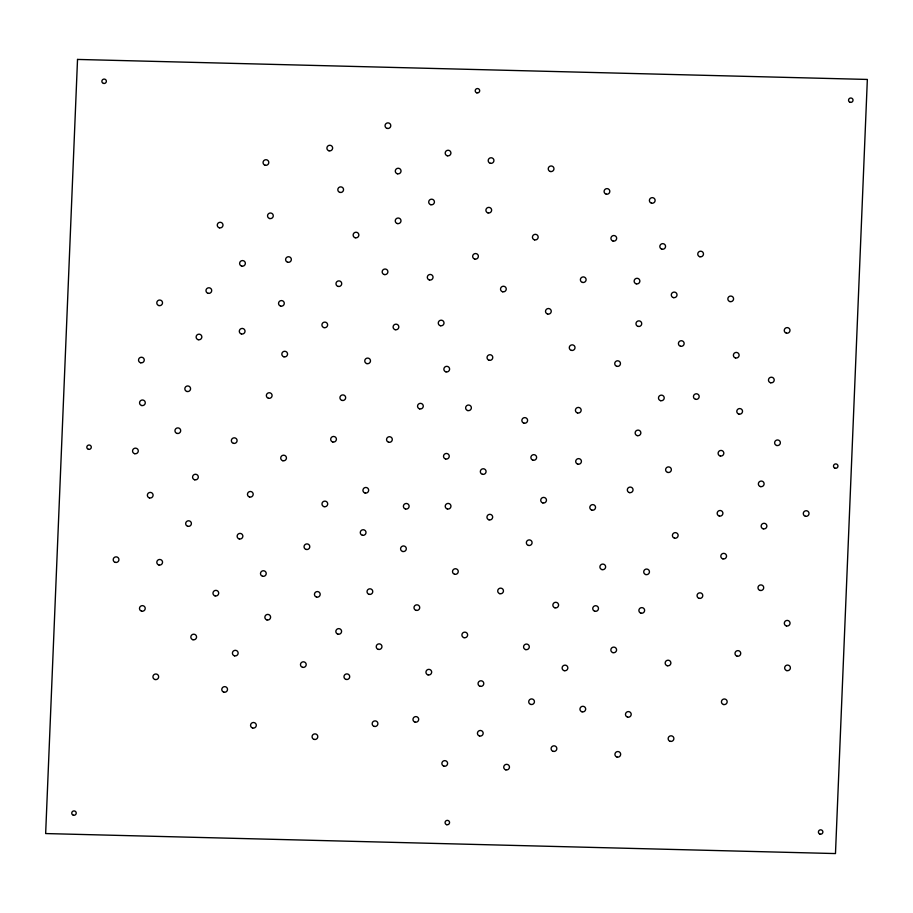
<?xml version="1.0" encoding="UTF-8"?>
<svg xmlns="http://www.w3.org/2000/svg" width="913" height="913" viewBox="0 0 913 913"><rect width="100%" height="100%" fill="white"/><g stroke="black" fill="none" stroke-linecap="round" stroke-linejoin="round"><path stroke-width="1.37" d="M77.525 59.436L45.65 833.558L835.475 853.564L867.35 79.442L77.525 59.436M445.635 458.999A2.887 2.819 -17.6 0 0 449.162 455.496A2.887 2.819 -17.6 0 0 444.346 454.297A2.887 2.819 -17.6 0 0 445.635 458.999M523.982 423.164A2.887 2.819 -17.6 0 0 527.509 419.66A2.887 2.819 -17.6 0 0 522.692 418.462A2.887 2.819 -17.6 0 0 523.982 423.164M489.163 360.27A2.887 2.819 -17.6 0 0 492.689 356.766A2.887 2.819 -17.6 0 0 487.873 355.568A2.887 2.819 -17.6 0 0 489.163 360.27M482.463 474.315A2.887 2.819 -17.6 0 0 485.99 470.811A2.887 2.819 -17.6 0 0 481.162 469.613A2.887 2.819 -17.6 0 0 482.463 474.315M542.847 502.949A2.887 2.819 -17.6 0 0 546.373 499.445A2.887 2.819 -17.6 0 0 541.557 498.247A2.887 2.819 -17.6 0 0 542.847 502.949M388.676 442.257A2.887 2.819 -17.6 0 0 392.213 438.754A2.887 2.819 -17.6 0 0 387.386 437.555A2.887 2.819 -17.6 0 0 388.676 442.257M577.541 412.973A2.887 2.819 -17.6 0 0 581.079 409.469A2.887 2.819 -17.6 0 0 576.251 408.271A2.887 2.819 -17.6 0 0 577.541 412.973M419.66 408.898A2.887 2.819 -17.6 0 0 423.187 405.395A2.887 2.819 -17.6 0 0 418.371 404.197A2.887 2.819 -17.6 0 0 419.66 408.898M467.753 410.576A2.887 2.819 -17.6 0 0 471.279 407.072A2.887 2.819 -17.6 0 0 466.463 405.874A2.887 2.819 -17.6 0 0 467.753 410.576M637.251 435.638A2.887 2.819 -17.6 0 0 640.778 432.134A2.887 2.819 -17.6 0 0 635.962 430.947A2.887 2.819 -17.6 0 0 637.251 435.638M365.052 493.009A2.887 2.819 -17.6 0 0 368.578 489.505A2.887 2.819 -17.6 0 0 363.762 488.307A2.887 2.819 -17.6 0 0 365.052 493.009M616.846 366.33A2.887 2.819 -17.6 0 0 620.372 362.826A2.887 2.819 -17.6 0 0 615.556 361.628A2.887 2.819 -17.6 0 0 616.846 366.33M405.509 509.009A2.887 2.819 -17.6 0 0 409.035 505.505A2.887 2.819 -17.6 0 0 404.219 504.307A2.887 2.819 -17.6 0 0 405.509 509.009M440.386 325.736A2.887 2.819 -17.6 0 0 443.923 322.232A2.887 2.819 -17.6 0 0 439.096 321.034A2.887 2.819 -17.6 0 0 440.386 325.736M332.8 441.995A2.887 2.819 -17.6 0 0 336.326 438.491A2.887 2.819 -17.6 0 0 331.51 437.293A2.887 2.819 -17.6 0 0 332.8 441.995M362.393 535.269A2.887 2.819 -17.6 0 0 365.919 531.765A2.887 2.819 -17.6 0 0 361.103 530.579A2.887 2.819 -17.6 0 0 362.393 535.269M695.569 399.323A2.887 2.819 -17.6 0 0 699.096 395.82A2.887 2.819 -17.6 0 0 694.279 394.621A2.887 2.819 -17.6 0 0 695.569 399.323M342.055 400.442A2.887 2.819 -17.6 0 0 345.582 396.938A2.887 2.819 -17.6 0 0 340.766 395.74A2.887 2.819 -17.6 0 0 342.055 400.442M283.943 356.823A2.887 2.819 -17.6 0 0 287.469 353.32A2.887 2.819 -17.6 0 0 282.653 352.121A2.887 2.819 -17.6 0 0 283.943 356.823M489.048 519.862A2.887 2.819 -17.6 0 0 492.586 516.37A2.887 2.819 -17.6 0 0 487.77 515.172A2.887 2.819 -17.6 0 0 489.048 519.862M528.467 545.438A2.887 2.819 -17.6 0 0 531.994 541.934A2.887 2.819 -17.6 0 0 527.178 540.747A2.887 2.819 -17.6 0 0 528.467 545.438M402.701 551.498A2.887 2.819 -17.6 0 0 406.228 547.994A2.887 2.819 -17.6 0 0 401.412 546.796A2.887 2.819 -17.6 0 0 402.701 551.498M282.836 460.745A2.887 2.819 -17.6 0 0 286.362 457.242A2.887 2.819 -17.6 0 0 281.546 456.044A2.887 2.819 -17.6 0 0 282.836 460.745M571.401 350.398A2.887 2.819 -17.6 0 0 574.928 346.894A2.887 2.819 -17.6 0 0 570.111 345.696A2.887 2.819 -17.6 0 0 571.401 350.398M429.43 279.994A2.887 2.819 -17.6 0 0 432.956 276.491A2.887 2.819 -17.6 0 0 428.14 275.292A2.887 2.819 -17.6 0 0 429.43 279.994M533.009 460.198A2.887 2.819 -17.6 0 0 536.536 456.694A2.887 2.819 -17.6 0 0 531.72 455.496A2.887 2.819 -17.6 0 0 533.009 460.198M249.58 497.026A2.887 2.819 -17.6 0 0 253.106 493.522A2.887 2.819 -17.6 0 0 248.29 492.324A2.887 2.819 -17.6 0 0 249.58 497.026M366.878 363.625A2.887 2.819 -17.6 0 0 370.404 360.121A2.887 2.819 -17.6 0 0 365.588 358.923A2.887 2.819 -17.6 0 0 366.878 363.625M384.282 274.562A2.887 2.819 -17.6 0 0 387.808 271.058A2.887 2.819 -17.6 0 0 382.992 269.86A2.887 2.819 -17.6 0 0 384.282 274.562M582.494 282.437A2.887 2.819 -17.6 0 0 586.02 278.933A2.887 2.819 -17.6 0 0 581.204 277.746A2.887 2.819 -17.6 0 0 582.494 282.437M454.628 574.277A2.887 2.819 -17.6 0 0 458.166 570.773A2.887 2.819 -17.6 0 0 453.35 569.575A2.887 2.819 -17.6 0 0 454.628 574.277M667.734 472.443A2.887 2.819 -17.6 0 0 671.272 468.94A2.887 2.819 -17.6 0 0 666.444 467.741A2.887 2.819 -17.6 0 0 667.734 472.443M324.024 327.641A2.887 2.819 -17.6 0 0 327.55 324.138A2.887 2.819 -17.6 0 0 322.734 322.951A2.887 2.819 -17.6 0 0 324.024 327.641M499.833 593.69A2.887 2.819 -17.6 0 0 503.371 590.186A2.887 2.819 -17.6 0 0 498.544 588.988A2.887 2.819 -17.6 0 0 499.833 593.69M324.092 506.669A2.887 2.819 -17.6 0 0 327.619 503.166A2.887 2.819 -17.6 0 0 322.803 501.967A2.887 2.819 -17.6 0 0 324.092 506.669M445.989 371.876A2.887 2.819 -17.6 0 0 449.516 368.373A2.887 2.819 -17.6 0 0 444.699 367.174A2.887 2.819 -17.6 0 0 445.989 371.876M369.149 594.352A2.887 2.819 -17.6 0 0 372.675 590.848A2.887 2.819 -17.6 0 0 367.859 589.65A2.887 2.819 -17.6 0 0 369.149 594.352M591.932 510.162A2.887 2.819 -17.6 0 0 595.459 506.658A2.887 2.819 -17.6 0 0 590.643 505.46A2.887 2.819 -17.6 0 0 591.932 510.162M554.967 607.83A2.887 2.819 -17.6 0 0 558.494 604.326A2.887 2.819 -17.6 0 0 553.677 603.139A2.887 2.819 -17.6 0 0 554.967 607.83M395.215 329.707A2.887 2.819 -17.6 0 0 398.741 326.203A2.887 2.819 -17.6 0 0 393.925 325.005A2.887 2.819 -17.6 0 0 395.215 329.707M680.539 346.267A2.887 2.819 -17.6 0 0 684.065 342.774A2.887 2.819 -17.6 0 0 679.249 341.565A2.887 2.819 -17.6 0 0 680.539 346.267M636.258 283.84A2.887 2.819 -17.6 0 0 639.785 280.337A2.887 2.819 -17.6 0 0 634.969 279.138A2.887 2.819 -17.6 0 0 636.258 283.84M577.815 464.158A2.887 2.819 -17.6 0 0 581.341 460.654A2.887 2.819 -17.6 0 0 576.525 459.467A2.887 2.819 -17.6 0 0 577.815 464.158M287.732 262.271A2.887 2.819 -17.6 0 0 291.258 258.767A2.887 2.819 -17.6 0 0 286.442 257.569A2.887 2.819 -17.6 0 0 287.732 262.271M629.422 492.609A2.887 2.819 -17.6 0 0 632.96 489.117A2.887 2.819 -17.6 0 0 628.144 487.919A2.887 2.819 -17.6 0 0 629.422 492.609M338.107 286.431A2.887 2.819 -17.6 0 0 341.633 282.927A2.887 2.819 -17.6 0 0 336.817 281.729A2.887 2.819 -17.6 0 0 338.107 286.431M735.501 357.964A2.887 2.819 -17.6 0 0 739.028 354.461A2.887 2.819 -17.6 0 0 734.212 353.263A2.887 2.819 -17.6 0 0 735.501 357.964M268.479 398.285A2.887 2.819 -17.6 0 0 272.006 394.781A2.887 2.819 -17.6 0 0 267.189 393.583A2.887 2.819 -17.6 0 0 268.479 398.285M233.477 443.364A2.887 2.819 -17.6 0 0 237.003 439.861A2.887 2.819 -17.6 0 0 232.187 438.662A2.887 2.819 -17.6 0 0 233.477 443.364M502.641 291.783A2.887 2.819 -17.6 0 0 506.167 288.28A2.887 2.819 -17.6 0 0 501.351 287.081A2.887 2.819 -17.6 0 0 502.641 291.783M241.409 333.975A2.887 2.819 -17.6 0 0 244.946 330.472A2.887 2.819 -17.6 0 0 240.13 329.273A2.887 2.819 -17.6 0 0 241.409 333.975M719.296 516.039A2.887 2.819 -17.6 0 0 722.822 512.535A2.887 2.819 -17.6 0 0 718.006 511.337A2.887 2.819 -17.6 0 0 719.296 516.039M602.021 569.621A2.887 2.819 -17.6 0 0 605.547 566.117A2.887 2.819 -17.6 0 0 600.731 564.919A2.887 2.819 -17.6 0 0 602.021 569.621M306.163 549.455A2.887 2.819 -17.6 0 0 309.701 545.951A2.887 2.819 -17.6 0 0 304.874 544.753A2.887 2.819 -17.6 0 0 306.163 549.455M316.571 597.102A2.887 2.819 -17.6 0 0 320.098 593.598A2.887 2.819 -17.6 0 0 315.282 592.4A2.887 2.819 -17.6 0 0 316.571 597.102M674.524 538.168A2.887 2.819 -17.6 0 0 678.051 534.664A2.887 2.819 -17.6 0 0 673.235 533.466A2.887 2.819 -17.6 0 0 674.524 538.168M219.382 227.839A2.887 2.819 -17.6 0 0 222.909 224.336A2.887 2.819 -17.6 0 0 218.093 223.137A2.887 2.819 -17.6 0 0 219.382 227.839M464.021 637.685A2.887 2.819 -17.6 0 0 467.547 634.181A2.887 2.819 -17.6 0 0 462.731 632.983A2.887 2.819 -17.6 0 0 464.021 637.685M416.111 610.363A2.887 2.819 -17.6 0 0 419.638 606.86A2.887 2.819 -17.6 0 0 414.822 605.661A2.887 2.819 -17.6 0 0 416.111 610.363M638.096 326.42A2.887 2.819 -17.6 0 0 641.634 322.917A2.887 2.819 -17.6 0 0 636.806 321.718A2.887 2.819 -17.6 0 0 638.096 326.42M378.347 649.405A2.887 2.819 -17.6 0 0 381.874 645.902A2.887 2.819 -17.6 0 0 377.058 644.704A2.887 2.819 -17.6 0 0 378.347 649.405M428.06 674.901A2.887 2.819 -17.6 0 0 431.587 671.397A2.887 2.819 -17.6 0 0 426.77 670.199A2.887 2.819 -17.6 0 0 428.06 674.901M613.045 241.066A2.887 2.819 -17.6 0 0 616.572 237.563A2.887 2.819 -17.6 0 0 611.756 236.364A2.887 2.819 -17.6 0 0 613.045 241.066M534.55 239.868A2.887 2.819 -17.6 0 0 538.077 236.364A2.887 2.819 -17.6 0 0 533.26 235.166A2.887 2.819 -17.6 0 0 534.55 239.868M302.591 667.346A2.887 2.819 -17.6 0 0 306.117 663.842A2.887 2.819 -17.6 0 0 301.301 662.644A2.887 2.819 -17.6 0 0 302.591 667.346M488.021 212.923A2.887 2.819 -17.6 0 0 491.548 209.419A2.887 2.819 -17.6 0 0 486.732 208.221A2.887 2.819 -17.6 0 0 488.021 212.923M550.356 171.518A2.887 2.819 -17.6 0 0 553.883 168.015A2.887 2.819 -17.6 0 0 549.067 166.817A2.887 2.819 -17.6 0 0 550.356 171.518M612.965 652.647A2.887 2.819 -17.6 0 0 616.492 649.143A2.887 2.819 -17.6 0 0 611.676 647.945A2.887 2.819 -17.6 0 0 612.965 652.647M720.22 455.975A2.887 2.819 -17.6 0 0 723.747 452.471A2.887 2.819 -17.6 0 0 718.93 451.273A2.887 2.819 -17.6 0 0 720.22 455.975M547.64 314.061A2.887 2.819 -17.6 0 0 551.167 310.557A2.887 2.819 -17.6 0 0 546.351 309.359A2.887 2.819 -17.6 0 0 547.64 314.061M480.17 686.314A2.887 2.819 -17.6 0 0 483.696 682.81A2.887 2.819 -17.6 0 0 478.88 681.612A2.887 2.819 -17.6 0 0 480.17 686.314M374.284 726.428A2.887 2.819 -17.6 0 0 377.811 722.925A2.887 2.819 -17.6 0 0 372.995 721.726A2.887 2.819 -17.6 0 0 374.284 726.428M805.403 516.267A2.887 2.819 -17.6 0 0 808.941 512.764A2.887 2.819 -17.6 0 0 804.113 511.577A2.887 2.819 -17.6 0 0 805.403 516.267M776.746 445.51A2.887 2.819 -17.6 0 0 780.273 442.006A2.887 2.819 -17.6 0 0 775.457 440.808A2.887 2.819 -17.6 0 0 776.746 445.51M337.958 634.17A2.887 2.819 -17.6 0 0 341.496 630.666A2.887 2.819 -17.6 0 0 336.669 629.468A2.887 2.819 -17.6 0 0 337.958 634.17M186.96 391.494A2.887 2.819 -17.6 0 0 190.486 387.991A2.887 2.819 -17.6 0 0 185.67 386.792A2.887 2.819 -17.6 0 0 186.96 391.494M443.992 766.178A2.887 2.819 -17.6 0 0 447.518 762.675A2.887 2.819 -17.6 0 0 442.702 761.476A2.887 2.819 -17.6 0 0 443.992 766.178M564.234 670.678A2.887 2.819 -17.6 0 0 567.76 667.175A2.887 2.819 -17.6 0 0 562.944 665.976A2.887 2.819 -17.6 0 0 564.234 670.678M430.822 204.729A2.887 2.819 -17.6 0 0 434.348 201.225A2.887 2.819 -17.6 0 0 429.532 200.027A2.887 2.819 -17.6 0 0 430.822 204.729M262.613 576.286A2.887 2.819 -17.6 0 0 266.139 572.782A2.887 2.819 -17.6 0 0 261.323 571.584A2.887 2.819 -17.6 0 0 262.613 576.286M447.347 508.963A2.887 2.819 -17.6 0 0 450.874 505.46A2.887 2.819 -17.6 0 0 446.058 504.261A2.887 2.819 -17.6 0 0 447.347 508.963M641.006 613.159A2.887 2.819 -17.6 0 0 644.532 609.644A2.887 2.819 -17.6 0 0 639.716 608.457A2.887 2.819 -17.6 0 0 641.006 613.159M667.277 665.748A2.887 2.819 -17.6 0 0 670.804 662.245A2.887 2.819 -17.6 0 0 665.988 661.046A2.887 2.819 -17.6 0 0 667.277 665.748M673.406 297.627A2.887 2.819 -17.6 0 0 676.932 294.123A2.887 2.819 -17.6 0 0 672.116 292.925A2.887 2.819 -17.6 0 0 673.406 297.627M215.091 595.904A2.887 2.819 -17.6 0 0 218.618 592.4A2.887 2.819 -17.6 0 0 213.802 591.202A2.887 2.819 -17.6 0 0 215.091 595.904M722.925 558.893A2.887 2.819 -17.6 0 0 726.451 555.389A2.887 2.819 -17.6 0 0 721.635 554.202A2.887 2.819 -17.6 0 0 722.925 558.893M314.186 739.427A2.887 2.819 -17.6 0 0 317.713 735.924A2.887 2.819 -17.6 0 0 312.897 734.725A2.887 2.819 -17.6 0 0 314.186 739.427M474.76 259.075A2.887 2.819 -17.6 0 0 478.286 255.572A2.887 2.819 -17.6 0 0 473.47 254.385A2.887 2.819 -17.6 0 0 474.76 259.075M447.313 155.792A2.887 2.819 -17.6 0 0 450.839 152.288A2.887 2.819 -17.6 0 0 446.023 151.09A2.887 2.819 -17.6 0 0 447.313 155.792M208.096 293.313A2.887 2.819 -17.6 0 0 211.622 289.809A2.887 2.819 -17.6 0 0 206.806 288.611A2.887 2.819 -17.6 0 0 208.096 293.313M479.553 736.015A2.887 2.819 -17.6 0 0 483.08 732.511A2.887 2.819 -17.6 0 0 478.264 731.313A2.887 2.819 -17.6 0 0 479.553 736.015M158.908 305.581A2.887 2.819 -17.6 0 0 162.434 302.077A2.887 2.819 -17.6 0 0 157.618 300.879A2.887 2.819 -17.6 0 0 158.908 305.581M490.315 163.301A2.887 2.819 -17.6 0 0 493.842 159.798A2.887 2.819 -17.6 0 0 489.026 158.6A2.887 2.819 -17.6 0 0 490.315 163.301M177.076 433.435A2.887 2.819 -17.6 0 0 180.603 429.932A2.887 2.819 -17.6 0 0 175.787 428.733A2.887 2.819 -17.6 0 0 177.076 433.435M723.553 704.528A2.887 2.819 -17.6 0 0 727.079 701.024A2.887 2.819 -17.6 0 0 722.263 699.826A2.887 2.819 -17.6 0 0 723.553 704.528M234.527 655.854A2.887 2.819 -17.6 0 0 238.053 652.35A2.887 2.819 -17.6 0 0 233.237 651.163A2.887 2.819 -17.6 0 0 234.527 655.854M770.595 382.764A2.887 2.819 -17.6 0 0 774.121 379.26A2.887 2.819 -17.6 0 0 769.294 378.062A2.887 2.819 -17.6 0 0 770.595 382.764M729.966 301.598A2.887 2.819 -17.6 0 0 733.493 298.095A2.887 2.819 -17.6 0 0 728.677 296.896A2.887 2.819 -17.6 0 0 729.966 301.598M355.248 237.779A2.887 2.819 -17.6 0 0 358.775 234.276A2.887 2.819 -17.6 0 0 353.959 233.077A2.887 2.819 -17.6 0 0 355.248 237.779M594.854 611.254A2.887 2.819 -17.6 0 0 598.392 607.75A2.887 2.819 -17.6 0 0 593.564 606.563A2.887 2.819 -17.6 0 0 594.854 611.254M760.483 486.606A2.887 2.819 -17.6 0 0 764.021 483.103A2.887 2.819 -17.6 0 0 759.194 481.904A2.887 2.819 -17.6 0 0 760.483 486.606M415.084 722.126A2.887 2.819 -17.6 0 0 418.611 718.622A2.887 2.819 -17.6 0 0 413.794 717.435A2.887 2.819 -17.6 0 0 415.084 722.126M140.648 362.781A2.887 2.819 -17.6 0 0 144.174 359.277A2.887 2.819 -17.6 0 0 139.358 358.079A2.887 2.819 -17.6 0 0 140.648 362.781M699.872 256.747A2.887 2.819 -17.6 0 0 703.398 253.243A2.887 2.819 -17.6 0 0 698.582 252.045A2.887 2.819 -17.6 0 0 699.872 256.747M223.902 692.18A2.887 2.819 -17.6 0 0 227.428 688.676A2.887 2.819 -17.6 0 0 222.612 687.478A2.887 2.819 -17.6 0 0 223.902 692.18M155.05 679.534A2.887 2.819 -17.6 0 0 158.577 676.031A2.887 2.819 -17.6 0 0 153.761 674.833A2.887 2.819 -17.6 0 0 155.05 679.534M763.268 528.844A2.887 2.819 -17.6 0 0 766.794 525.34A2.887 2.819 -17.6 0 0 761.978 524.142A2.887 2.819 -17.6 0 0 763.268 528.844M266.984 619.95A2.887 2.819 -17.6 0 0 270.51 616.446A2.887 2.819 -17.6 0 0 265.694 615.248A2.887 2.819 -17.6 0 0 266.984 619.95M192.951 639.739A2.887 2.819 -17.6 0 0 196.478 636.235A2.887 2.819 -17.6 0 0 191.662 635.037A2.887 2.819 -17.6 0 0 192.951 639.739M280.668 306.117A2.887 2.819 -17.6 0 0 284.194 302.614A2.887 2.819 -17.6 0 0 279.378 301.416A2.887 2.819 -17.6 0 0 280.668 306.117M645.833 574.585A2.887 2.819 -17.6 0 0 649.36 571.082A2.887 2.819 -17.6 0 0 644.544 569.883A2.887 2.819 -17.6 0 0 645.833 574.585M606.209 194.149A2.887 2.819 -17.6 0 0 609.736 190.646A2.887 2.819 -17.6 0 0 604.92 189.459A2.887 2.819 -17.6 0 0 606.209 194.149M760.095 590.449A2.887 2.819 -17.6 0 0 763.622 586.945A2.887 2.819 -17.6 0 0 758.806 585.747A2.887 2.819 -17.6 0 0 760.095 590.449M198.235 339.716A2.887 2.819 -17.6 0 0 201.762 336.212A2.887 2.819 -17.6 0 0 196.946 335.014A2.887 2.819 -17.6 0 0 198.235 339.716M699.164 598.357A2.887 2.819 -17.6 0 0 702.69 594.854A2.887 2.819 -17.6 0 0 697.874 593.667A2.887 2.819 -17.6 0 0 699.164 598.357M553.21 751.376A2.887 2.819 -17.6 0 0 556.747 747.873A2.887 2.819 -17.6 0 0 551.92 746.674A2.887 2.819 -17.6 0 0 553.21 751.376M187.781 526.31A2.887 2.819 -17.6 0 0 191.308 522.807A2.887 2.819 -17.6 0 0 186.492 521.62A2.887 2.819 -17.6 0 0 187.781 526.31M397.372 223.571A2.887 2.819 -17.6 0 0 400.91 220.067A2.887 2.819 -17.6 0 0 396.082 218.869A2.887 2.819 -17.6 0 0 397.372 223.571M670.268 741.356A2.887 2.819 -17.6 0 0 673.794 737.852A2.887 2.819 -17.6 0 0 668.978 736.654A2.887 2.819 -17.6 0 0 670.268 741.356M737.122 656.173A2.887 2.819 -17.6 0 0 740.648 652.669A2.887 2.819 -17.6 0 0 735.832 651.471A2.887 2.819 -17.6 0 0 737.122 656.173M141.606 611.174A2.887 2.819 -17.6 0 0 145.133 607.67A2.887 2.819 -17.6 0 0 140.317 606.472A2.887 2.819 -17.6 0 0 141.606 611.174M786.435 625.953A2.887 2.819 -17.6 0 0 789.962 622.449A2.887 2.819 -17.6 0 0 785.146 621.251A2.887 2.819 -17.6 0 0 786.435 625.953M252.684 728.038A2.887 2.819 -17.6 0 0 256.211 724.534A2.887 2.819 -17.6 0 0 251.395 723.336A2.887 2.819 -17.6 0 0 252.684 728.038M651.494 203.177A2.887 2.819 -17.6 0 0 655.032 199.673A2.887 2.819 -17.6 0 0 650.216 198.475A2.887 2.819 -17.6 0 0 651.494 203.177M158.93 565.01A2.887 2.819 -17.6 0 0 162.457 561.506A2.887 2.819 -17.6 0 0 157.641 560.308A2.887 2.819 -17.6 0 0 158.93 565.01M661.948 249.192A2.887 2.819 -17.6 0 0 665.474 245.688A2.887 2.819 -17.6 0 0 660.658 244.49A2.887 2.819 -17.6 0 0 661.948 249.192M134.668 453.693A2.887 2.819 -17.6 0 0 138.194 450.189A2.887 2.819 -17.6 0 0 133.378 448.991A2.887 2.819 -17.6 0 0 134.668 453.693M617.051 757.082A2.887 2.819 -17.6 0 0 620.578 753.579A2.887 2.819 -17.6 0 0 615.761 752.38A2.887 2.819 -17.6 0 0 617.051 757.082M525.683 649.6A2.887 2.819 -17.6 0 0 529.209 646.096A2.887 2.819 -17.6 0 0 524.393 644.898A2.887 2.819 -17.6 0 0 525.683 649.6M194.686 479.804A2.887 2.819 -17.6 0 0 198.212 476.289A2.887 2.819 -17.6 0 0 193.396 475.102A2.887 2.819 -17.6 0 0 194.686 479.804M397.406 173.79A2.887 2.819 -17.6 0 0 400.944 170.286A2.887 2.819 -17.6 0 0 396.128 169.088A2.887 2.819 -17.6 0 0 397.406 173.79M627.585 717.127A2.887 2.819 -17.6 0 0 631.123 713.624A2.887 2.819 -17.6 0 0 626.307 712.425A2.887 2.819 -17.6 0 0 627.585 717.127M786.778 670.621A2.887 2.819 -17.6 0 0 790.304 667.118A2.887 2.819 -17.6 0 0 785.488 665.919A2.887 2.819 -17.6 0 0 786.778 670.621M241.74 266.117A2.887 2.819 -17.6 0 0 245.266 262.613A2.887 2.819 -17.6 0 0 240.45 261.415A2.887 2.819 -17.6 0 0 241.74 266.117M339.933 192.415A2.887 2.819 -17.6 0 0 343.459 188.911A2.887 2.819 -17.6 0 0 338.643 187.713A2.887 2.819 -17.6 0 0 339.933 192.415M346.095 679.443A2.887 2.819 -17.6 0 0 349.622 675.94A2.887 2.819 -17.6 0 0 344.806 674.741A2.887 2.819 -17.6 0 0 346.095 679.443M660.601 400.681A2.887 2.819 -17.6 0 0 664.128 397.178A2.887 2.819 -17.6 0 0 659.312 395.98A2.887 2.819 -17.6 0 0 660.601 400.681M738.914 414.103A2.887 2.819 -17.6 0 0 742.44 410.599A2.887 2.819 -17.6 0 0 737.624 409.401A2.887 2.819 -17.6 0 0 738.914 414.103M269.655 218.549A2.887 2.819 -17.6 0 0 273.181 215.046A2.887 2.819 -17.6 0 0 268.365 213.847A2.887 2.819 -17.6 0 0 269.655 218.549M239.252 538.944A2.887 2.819 -17.6 0 0 242.778 535.44A2.887 2.819 -17.6 0 0 237.962 534.242A2.887 2.819 -17.6 0 0 239.252 538.944M582.072 711.832A2.887 2.819 -17.6 0 0 585.598 708.328A2.887 2.819 -17.6 0 0 580.782 707.13A2.887 2.819 -17.6 0 0 582.072 711.832M387.169 128.425A2.887 2.819 -17.6 0 0 390.696 124.921A2.887 2.819 -17.6 0 0 385.879 123.723A2.887 2.819 -17.6 0 0 387.169 128.425M530.83 704.459A2.887 2.819 -17.6 0 0 534.356 700.956A2.887 2.819 -17.6 0 0 529.54 699.757A2.887 2.819 -17.6 0 0 530.83 704.459M505.848 769.876A2.887 2.819 -17.6 0 0 509.374 766.372A2.887 2.819 -17.6 0 0 504.558 765.174A2.887 2.819 -17.6 0 0 505.848 769.876M115.323 562.397A2.887 2.819 -17.6 0 0 118.85 558.893A2.887 2.819 -17.6 0 0 114.034 557.695A2.887 2.819 -17.6 0 0 115.323 562.397M149.481 497.95A2.887 2.819 -17.6 0 0 153.007 494.447A2.887 2.819 -17.6 0 0 148.191 493.248A2.887 2.819 -17.6 0 0 149.481 497.95M141.663 405.532A2.887 2.819 -17.6 0 0 145.19 402.028A2.887 2.819 -17.6 0 0 140.374 400.841A2.887 2.819 -17.6 0 0 141.663 405.532M850.174 102.324A2.26 2.203 -17.6 0 0 852.97 99.631A2.26 2.203 -17.6 0 0 849.227 98.627A2.26 2.203 -17.6 0 0 850.174 102.324M103.5 83.414A2.26 2.203 -17.6 0 0 106.307 80.721A2.26 2.203 -17.6 0 0 102.553 79.716A2.26 2.203 -17.6 0 0 103.5 83.414M476.837 92.864A2.26 2.203 -17.6 0 0 479.633 90.17A2.26 2.203 -17.6 0 0 475.89 89.177A2.26 2.203 -17.6 0 0 476.837 92.864M446.697 824.69A2.26 2.203 -17.6 0 0 449.504 821.997A2.26 2.203 -17.6 0 0 445.749 821.004A2.26 2.203 -17.6 0 0 446.697 824.69M73.36 815.229A2.26 2.203 -17.6 0 0 76.167 812.536A2.26 2.203 -17.6 0 0 72.424 811.543A2.26 2.203 -17.6 0 0 73.36 815.229M820.034 834.14A2.26 2.203 -17.6 0 0 822.83 831.446A2.26 2.203 -17.6 0 0 819.087 830.453A2.26 2.203 -17.6 0 0 820.034 834.14M88.435 449.322A2.26 2.203 -17.6 0 0 91.232 446.628A2.26 2.203 -17.6 0 0 87.488 445.635A2.26 2.203 -17.6 0 0 88.435 449.322M835.098 468.232A2.26 2.203 -17.6 0 0 837.906 465.539A2.26 2.203 -17.6 0 0 834.162 464.546A2.26 2.203 -17.6 0 0 835.098 468.232M329.022 150.816A2.887 2.819 -17.6 0 0 332.549 147.313A2.887 2.819 -17.6 0 0 327.733 146.114A2.887 2.819 -17.6 0 0 329.022 150.816M265.181 165.253A2.887 2.819 -17.6 0 0 268.707 161.749A2.887 2.819 -17.6 0 0 263.891 160.551A2.887 2.819 -17.6 0 0 265.181 165.253M786.378 333.142A2.887 2.819 -17.6 0 0 789.905 329.639A2.887 2.819 -17.6 0 0 785.089 328.44A2.887 2.819 -17.6 0 0 786.378 333.142"/></g></svg>
